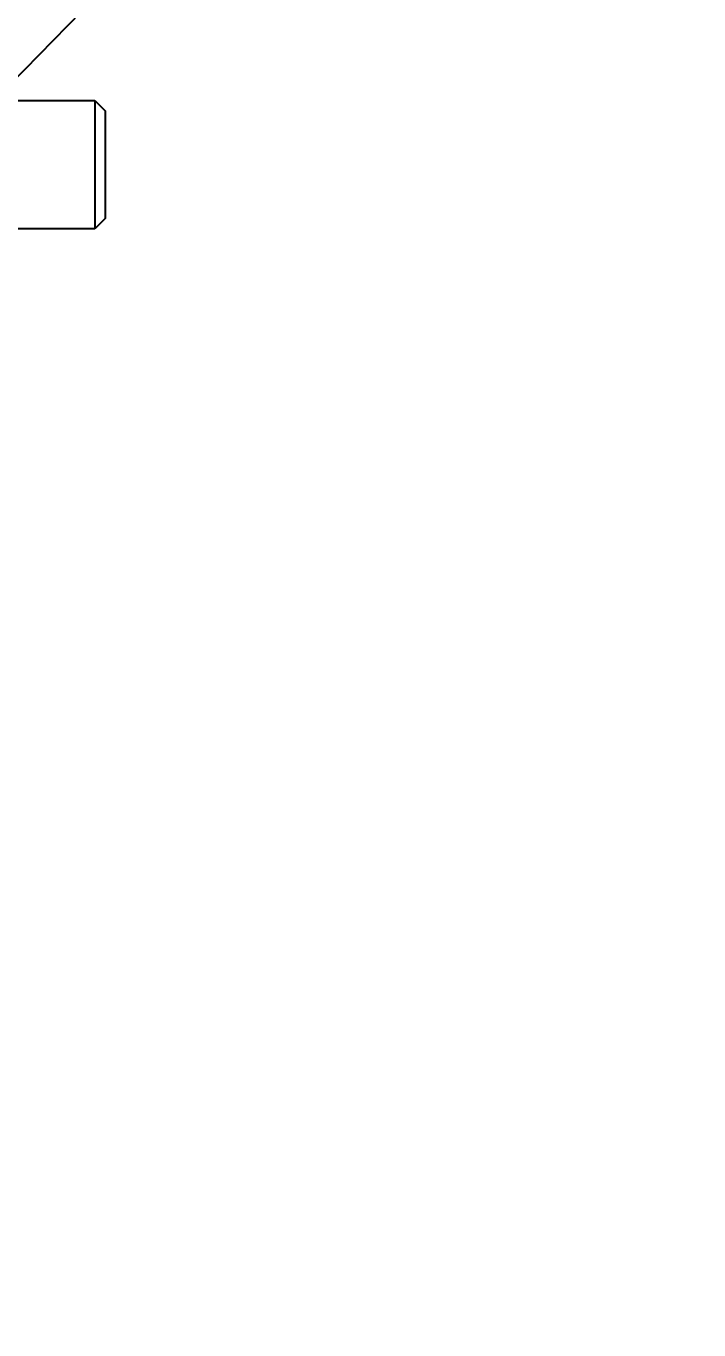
# Model space of a CAD drawing. Header units: metres. Extents: x 0 to 63075, y 0 to 44550.
# Drawn here: x 40424.7 to 40456.1, y 16290.1 to 16351.1 of the extents above; entities that cross this region are included whole.
import ezdxf

# ---------------------------------------------------------------- set-up
doc = ezdxf.new("R2010")
doc.units = ezdxf.units.M
doc.header["$LTSCALE"] = 75
doc.layers.add('SDM', color=7, linetype='Continuous')
doc.layers.add('SL4', color=4, linetype='Continuous')
doc.styles.add('ROMANS', font='ROMANS.SHX')
doc.dimstyles.new('75___1-75', dxfattribs={"dimscale": 75, "dimtxt": 2.5, "dimasz": 2, "dimexe": 1.5, "dimexo": 1, "dimgap": 0.5, "dimtad": 1, "dimdec": 0, "dimzin": 12, "dimtxsty": 'ROMANS', "dimcen": 0, "dimclrd": 256, "dimclre": 256, "dimclrt": 3, "dimazin": 3, "dimtfac": 1, "dimtdec": 0, "dimtmove": 0, "dimatfit": 0, "dimfxl": 1, "dimlwd": -1, "dimlwe": -1, "dimarcsym": 0})

# ---------------------------------------------------------------- blocks, each defined once
blk = doc.blocks.new('*D33')
at = {"layer": 'Defpoints', "color": 0, "transparency": 16777216}
for p in [(40258.386, 16728.439), (42591.048, 16728.439), (40410.623, 16285.374)]:
    blk.add_point(p, dxfattribs=at)
at = {"layer": 'SDM', "transparency": 16777216}
for p, q in [((42591.048, 16878.439), (42591.048, 17585.582)), ((40333.386, 16728.439), (42703.548, 16728.439)), ((42591.048, 16285.374), (42591.048, 16728.439)), ((40485.623, 16285.374), (42703.548, 16285.374)), ((42591.048, 16135.374), (42591.048, 15985.374))]:
    blk.add_line(p, q, dxfattribs=at)
for points in [[(42566.048, 16878.439), (42616.048, 16878.439), (42591.048, 16728.439)], [(42566.048, 16135.374), (42616.048, 16135.374), (42591.048, 16285.374)]]:
    blk.add_solid(points, dxfattribs=at)
at = {"layer": 'SDM', "color": 3, "transparency": 16777216, "insert": (42459.798, 17307.01), "char_height": 187.5, "attachment_point": 5, "rotation": 90, "style": 'ROMANS'}
blk.add_mtext('443', dxfattribs=at)
blk = doc.blocks.new('A$Cb88ac2a3')
at = {"layer": 'SL4'}
for p, q in [((39.131, 1406.469), (13.71, 1432.491)), ((33.5, 1407.44), (33, 1406.94)), ((38.182, 1407.44), (33.5, 1407.44)), ((33.5, 1407.44), (33.5, 1402.921)), ((33, 1403.174), (33, 1406.94)), ((33, 1401.94), (33, 1403.174)), ((33.5, 1402.921), (33.5, 1401.44)), ((33, 1401.94), (33.5, 1401.44)), ((33.5, 1401.44), (40.535, 1401.44))]:
    blk.add_line(p, q, dxfattribs=at)

msp = doc.modelspace()

# ---------------------------------------------------------------- block references
at = {"layer": 'SDM', "xscale": -1}
msp.add_blockref('A$Cb88ac2a3', (40461.386, 14940.137), dxfattribs=at)

# ---------------------------------------------------------------- dimensions: what is measured, and where the dimension line sits
at = {"layer": 'SDM'}
dim = msp.add_linear_dim(base=(42591.048, 16728.439), p1=(40410.623, 16285.374), p2=(40258.386, 16728.439), angle=90, dimstyle='75___1-75', dxfattribs=at)
dim.commit()
dim.dimension.update_dxf_attribs({"geometry": '*D33', "text_midpoint": (42459.798, 17307.01)})

doc.saveas('drawing.dxf')
